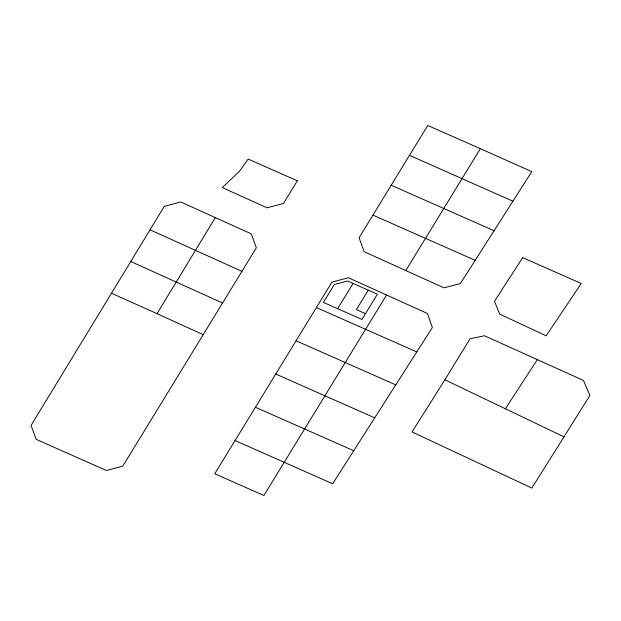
<?xml version="1.0" encoding="UTF-8"?>
<svg xmlns="http://www.w3.org/2000/svg" width="621" height="621" viewBox="0 0 621 621"><rect width="100%" height="100%" fill="white"/><g stroke="black" fill="none" stroke-linecap="round" stroke-linejoin="round"><path stroke-width="0.93" d="M111.469 293.244L164.301 206.366L180.688 201.965L251.272 233.853L256.333 247.81L122.834 466.092L106.447 470.516L36.212 439.381L31.05 425.432L111.469 293.244L157.051 313.659L215.34 217.614M480.351 148.66L427.753 125.489L409.487 155.328L359.101 237.742L364.162 251.707L443.937 287.802L460.394 283.541L531.755 171.644L480.351 148.66L405.8 270.562M235.064 440.553L331.956 282.113L348.35 277.742L427.442 313.489L432.371 327.5L332.677 483.743L235.064 440.553L214.75 473.753L263.878 495.511L386.572 295.029M337.622 308.691L353.062 283.44M368.269 290.162L356.353 309.646L365.474 313.683M444.877 379.788L470.066 338.771L484.481 335.759L583.453 380.448L589.95 395.445L531.848 488.083L412.065 431.952L444.877 379.788L564.101 436.889M505.284 408.921L537.429 359.466M391.23 185.221L494.068 230.748M372.942 215.122L475.205 260.339M316.384 307.55L416.784 351.928M296.07 340.782L395.756 384.88M374.727 417.824L275.755 374.021M255.441 407.252L353.729 450.737M409.487 155.328L512.915 201.212M130.744 261.511L222.582 303.017M150.026 229.817L241.934 271.338M157.051 313.659L203.199 334.703M297.312 180.796L283.479 203.447L267.084 207.818L222.264 187.565L239.535 171.249L248.152 159.069L297.312 180.796M334.331 284.542L323.409 302.404L361.95 319.442L377.389 294.191L347.574 281.01L334.331 284.542M522.657 257.653L494.479 301.27L499.734 314.117L546.154 335.806L581.24 283.479L522.657 257.653"/></g></svg>
